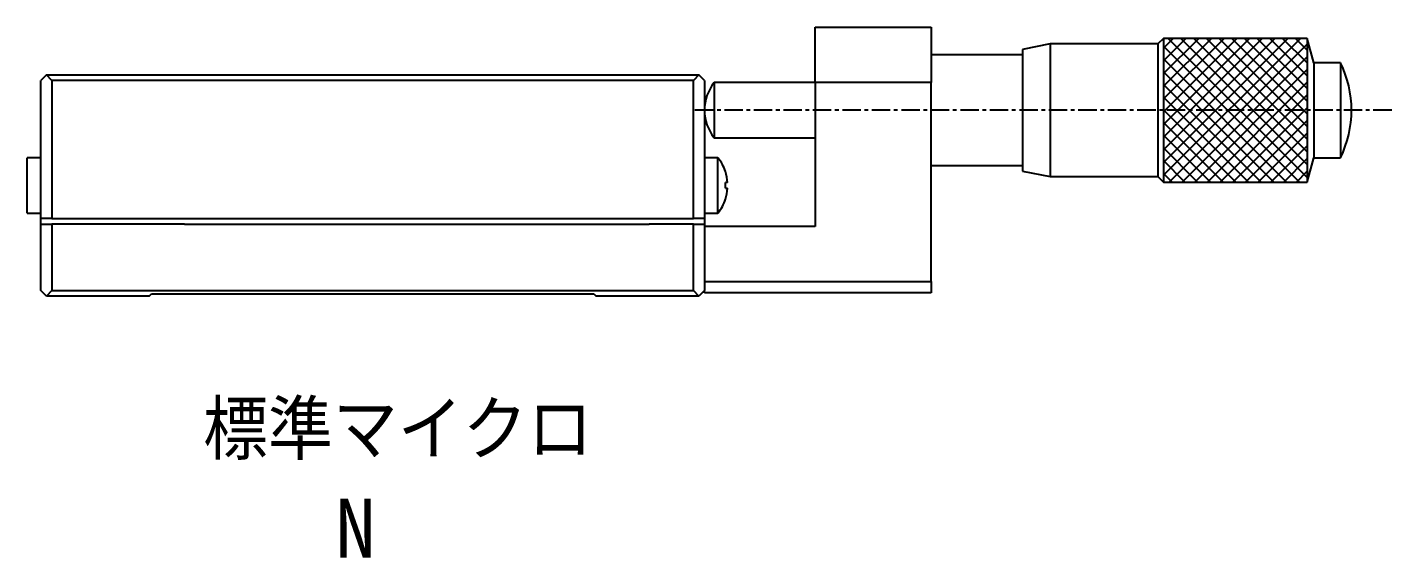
# Model space of a CAD drawing. Extents: x 92 to 449, y 62 to 331.
# Drawn here: x 160.5 to 253, y 83.1 to 119.1 of the extents above; entities that cross this region are included whole.
import ezdxf

# ---------------------------------------------------------------- set-up
doc = ezdxf.new("R2010")
doc.units = 0
doc.linetypes.add('CENTER', pattern=[2, 1.25, -0.25, 0.25, -0.25])
doc.layers.get('0').update_dxf_attribs({"linetype": 'CONTINUOUS'})
doc.styles.add('ｽﾀｲﾙ1', font='txt.shx', dxfattribs={"bigfont": 'bigfont.shx'})

msp = doc.modelspace()

# ---------------------------------------------------------------- linework, layer by layer
at = {"color": 7, "linetype": 'CONTINUOUS'}
for p, q in [((213.926, 115.343), (213.926, 119.093)), ((213.926, 119.093), (221.801, 119.093)), ((221.801, 119.093), (221.801, 115.343)), ((229.863, 117.968), (227.988, 117.593)), ((227.988, 117.593), (227.988, 115.257)), ((237.176, 117.968), (229.863, 117.968)), ((229.863, 117.968), (229.863, 115.419)), ((237.551, 118.343), (237.176, 117.968)), ((237.176, 117.968), (237.176, 115.419)), ((247.743, 116.693), (247.301, 118.343)), ((247.301, 118.343), (247.301, 115.582)), ((227.988, 117.218), (221.801, 117.218)), ((249.551, 116.693), (247.743, 116.693)), ((247.743, 116.693), (247.743, 114.866)), ((249.551, 116.693), (249.551, 114.866)), ((161.801, 115.868), (161.426, 115.493)), ((161.801, 115.868), (206.051, 115.868)), ((162.176, 115.493), (161.801, 115.868)), ((206.051, 115.868), (205.676, 115.493)), ((206.426, 115.493), (206.051, 115.868)), ((161.426, 109.136), (161.426, 115.493)), ((193.301, 115.493), (162.176, 115.493)), ((162.176, 115.493), (162.176, 106.118)), ((205.676, 115.493), (193.301, 115.493)), ((205.676, 106.118), (205.676, 115.493)), ((206.426, 115.493), (206.426, 109.136)), ((213.926, 115.343), (207.084, 115.343)), ((207.084, 115.343), (207.084, 114.281)), ((221.801, 115.343), (213.926, 115.343)), ((213.926, 115.343), (213.926, 105.593)), ((221.801, 101.843), (221.801, 115.343)), ((227.988, 115.257), (227.988, 109.343)), ((229.863, 115.419), (229.863, 108.968)), ((237.176, 115.419), (237.176, 108.968)), ((237.551, 115.582), (237.551, 108.593)), ((247.743, 114.866), (247.743, 110.243)), ((249.551, 114.866), (249.551, 110.243)), ((207.084, 114.281), (207.084, 111.593)), ((207.084, 111.593), (213.926, 111.593)), ((160.509, 106.493), (160.509, 110.243)), ((161.426, 110.243), (160.509, 110.243)), ((161.426, 110.243), (160.509, 110.243)), ((207.343, 110.243), (206.426, 110.243)), ((207.343, 110.243), (206.426, 110.243)), ((207.343, 106.493), (207.343, 110.243)), ((247.301, 108.593), (247.743, 110.243)), ((247.743, 110.243), (249.551, 110.243)), ((207.85, 109.307), (207.844, 109.304)), ((221.801, 109.718), (227.988, 109.718)), ((227.988, 109.343), (229.863, 108.968)), ((161.426, 107.599), (161.426, 109.136)), ((206.426, 109.136), (206.426, 107.599)), ((207.988, 108.563), (207.844, 108.563)), ((229.863, 108.968), (237.176, 108.968)), ((237.176, 108.968), (237.551, 108.593)), ((161.426, 106.118), (161.426, 107.599)), ((206.426, 107.599), (206.426, 106.118)), ((207.844, 108.173), (207.988, 108.173)), ((207.844, 107.431), (207.85, 107.429)), ((160.509, 106.493), (161.426, 106.493)), ((160.509, 106.493), (161.426, 106.493)), ((206.426, 106.493), (207.343, 106.493)), ((206.426, 106.493), (207.343, 106.493)), ((162.176, 106.118), (161.426, 106.118)), ((161.426, 105.743), (161.426, 106.118)), ((161.426, 101.243), (161.426, 105.743)), ((161.426, 105.743), (162.176, 105.743)), ((162.176, 106.118), (171.176, 106.118)), ((171.176, 105.743), (162.176, 105.743)), ((162.176, 105.743), (162.176, 101.243)), ((171.176, 106.118), (202.676, 106.118)), ((171.176, 105.743), (202.676, 105.743)), ((202.676, 106.118), (205.676, 106.118)), ((205.676, 105.743), (202.676, 105.743)), ((206.426, 106.118), (205.676, 106.118)), ((205.676, 105.743), (206.426, 105.743)), ((205.676, 101.243), (205.676, 105.743)), ((206.426, 106.118), (206.426, 105.743)), ((206.426, 105.743), (206.426, 101.243)), ((213.926, 105.593), (206.426, 105.593)), ((206.426, 101.843), (221.801, 101.843)), ((221.801, 101.843), (221.801, 101.093)), ((161.801, 100.868), (161.426, 101.243)), ((162.176, 101.243), (161.801, 100.868)), ((168.776, 100.868), (161.801, 100.868)), ((162.176, 101.243), (172.022, 101.243)), ((168.776, 100.868), (168.926, 101.018)), ((168.926, 101.018), (198.926, 101.018)), ((172.022, 101.243), (201.829, 101.243)), ((198.926, 101.018), (199.076, 100.868)), ((206.051, 100.868), (199.076, 100.868)), ((201.829, 101.243), (205.676, 101.243)), ((206.051, 100.868), (205.676, 101.243)), ((206.426, 101.243), (206.051, 100.868)), ((206.426, 101.093), (206.426, 101.243)), ((221.801, 101.093), (206.426, 101.093))]:
    msp.add_line(p, q, dxfattribs=at)
at = {"color": 3, "linetype": 'CONTINUOUS'}
for p, q in [((247.301, 118.343), (237.551, 118.343)), ((237.551, 118.343), (237.551, 115.582)), ((237.551, 117.679), (238.215, 118.343)), ((237.551, 116.817), (239.076, 118.343)), ((237.551, 115.955), (239.938, 118.343)), ((237.551, 115.093), (240.8, 118.343)), ((237.551, 114.231), (241.662, 118.343)), ((237.551, 113.37), (242.524, 118.343)), ((237.551, 112.508), (243.385, 118.343)), ((237.551, 111.646), (244.247, 118.343)), ((237.551, 110.784), (245.109, 118.343)), ((237.551, 109.923), (245.971, 118.343)), ((237.551, 109.061), (246.833, 118.343)), ((246.762, 108.593), (237.551, 117.804)), ((247.301, 108.916), (237.874, 118.343)), ((237.944, 108.593), (247.301, 117.949)), ((247.301, 109.777), (238.735, 118.343)), ((247.301, 110.639), (239.597, 118.343)), ((247.301, 111.501), (240.459, 118.343)), ((247.301, 112.363), (241.321, 118.343)), ((247.301, 113.225), (242.183, 118.343)), ((247.301, 114.086), (243.044, 118.343)), ((247.301, 114.948), (243.906, 118.343)), ((247.301, 115.81), (244.768, 118.343)), ((247.301, 116.672), (245.63, 118.343)), ((247.301, 117.534), (246.492, 118.343)), ((245.9, 108.593), (237.551, 116.942)), ((238.806, 108.593), (247.301, 117.087)), ((245.038, 108.593), (237.551, 116.08)), ((239.668, 108.593), (247.301, 116.225)), ((244.177, 108.593), (237.551, 115.219)), ((240.53, 108.593), (247.301, 115.364)), ((247.301, 115.582), (247.301, 108.593)), ((243.315, 108.593), (237.551, 114.357)), ((241.391, 108.593), (247.301, 114.502)), ((242.453, 108.593), (237.551, 113.495)), ((242.253, 108.593), (247.301, 113.64)), ((241.591, 108.593), (237.551, 112.633)), ((243.115, 108.593), (247.301, 112.778)), ((240.729, 108.593), (237.551, 111.771)), ((243.977, 108.593), (247.301, 111.916)), ((244.839, 108.593), (247.301, 111.055)), ((239.868, 108.593), (237.551, 110.91)), ((245.7, 108.593), (247.301, 110.193)), ((239.006, 108.593), (237.551, 110.048)), ((238.144, 108.593), (237.551, 109.186)), ((246.562, 108.593), (247.301, 109.331)), ((237.551, 108.593), (247.301, 108.593))]:
    msp.add_line(p, q, dxfattribs=at)
at = {"color": 1, "linetype": 'CENTER'}
msp.add_line((253.026, 113.468), (205.576, 113.468), dxfattribs=at)
at = {"color": 7, "linetype": 'CONTINUOUS'}
msp.add_polyline3d([(207.844, 108.173, 0), (207.844, 108.176, 0), (207.845, 108.179, 0), (207.845, 108.182, 0), (207.845, 108.185, 0), (207.845, 108.188, 0), (207.845, 108.191, 0), (207.845, 108.194, 0), (207.845, 108.197, 0), (207.846, 108.2, 0), (207.846, 108.203, 0), (207.846, 108.206, 0), (207.846, 108.209, 0), (207.846, 108.212, 0), (207.846, 108.215, 0), (207.847, 108.218, 0), (207.847, 108.221, 0), (207.847, 108.224, 0), (207.847, 108.227, 0), (207.847, 108.23, 0), (207.847, 108.234, 0), (207.847, 108.237, 0), (207.847, 108.24, 0), (207.848, 108.243, 0), (207.848, 108.246, 0), (207.848, 108.249, 0), (207.848, 108.252, 0), (207.848, 108.255, 0), (207.848, 108.258, 0), (207.848, 108.261, 0), (207.848, 108.264, 0), (207.848, 108.267, 0), (207.848, 108.27, 0), (207.849, 108.273, 0), (207.849, 108.276, 0), (207.849, 108.279, 0), (207.849, 108.282, 0), (207.849, 108.285, 0), (207.849, 108.288, 0), (207.849, 108.291, 0), (207.849, 108.294, 0), (207.849, 108.297, 0), (207.849, 108.301, 0), (207.849, 108.304, 0), (207.849, 108.307, 0), (207.849, 108.31, 0), (207.849, 108.313, 0), (207.849, 108.316, 0), (207.85, 108.319, 0), (207.85, 108.322, 0), (207.85, 108.325, 0), (207.85, 108.328, 0), (207.85, 108.331, 0), (207.85, 108.334, 0), (207.85, 108.337, 0), (207.85, 108.34, 0), (207.85, 108.343, 0), (207.85, 108.346, 0), (207.85, 108.349, 0), (207.85, 108.352, 0), (207.85, 108.355, 0), (207.85, 108.358, 0), (207.85, 108.362, 0), (207.85, 108.365, 0), (207.85, 108.368, 0), (207.85, 108.371, 0), (207.85, 108.374, 0), (207.85, 108.377, 0), (207.85, 108.38, 0), (207.85, 108.383, 0), (207.85, 108.386, 0), (207.85, 108.389, 0), (207.85, 108.392, 0), (207.85, 108.395, 0), (207.85, 108.398, 0), (207.85, 108.401, 0), (207.85, 108.404, 0), (207.85, 108.407, 0), (207.85, 108.41, 0), (207.85, 108.413, 0), (207.85, 108.416, 0), (207.849, 108.419, 0), (207.849, 108.423, 0), (207.849, 108.426, 0), (207.849, 108.429, 0), (207.849, 108.432, 0), (207.849, 108.435, 0), (207.849, 108.438, 0), (207.849, 108.441, 0), (207.849, 108.444, 0), (207.849, 108.447, 0), (207.849, 108.45, 0), (207.849, 108.453, 0), (207.849, 108.456, 0), (207.849, 108.459, 0), (207.849, 108.462, 0), (207.848, 108.465, 0), (207.848, 108.468, 0), (207.848, 108.471, 0), (207.848, 108.474, 0), (207.848, 108.477, 0), (207.848, 108.48, 0), (207.848, 108.483, 0), (207.848, 108.487, 0), (207.848, 108.49, 0), (207.848, 108.493, 0), (207.847, 108.496, 0), (207.847, 108.499, 0), (207.847, 108.502, 0), (207.847, 108.505, 0), (207.847, 108.508, 0), (207.847, 108.511, 0), (207.847, 108.514, 0), (207.847, 108.517, 0), (207.846, 108.52, 0), (207.846, 108.523, 0), (207.846, 108.526, 0), (207.846, 108.529, 0), (207.846, 108.532, 0), (207.846, 108.535, 0), (207.845, 108.538, 0), (207.845, 108.541, 0), (207.845, 108.544, 0), (207.845, 108.547, 0), (207.845, 108.55, 0), (207.845, 108.553, 0), (207.845, 108.557, 0), (207.844, 108.56, 0), (207.844, 108.563, 0)], dxfattribs=at)
for centre, radius, start, end in [((242.992, 113.468), 7.309, 333.8162, 26.18379), ((209.426, 113.468), 3, 141.31782, 180), ((209.426, 113.468), 3, 180, 218.6822), ((205.001, 108.368), 3, 18.23975, 38.68219), ((205.001, 108.368), 2.994, 3.73476, 18.2232), ((205.001, 108.368), 3, 321.31781, 341.76025), ((205.001, 108.368), 2.994, 341.77679, 356.26524)]:
    msp.add_arc(centre, radius, start, end, dxfattribs=at)

# ---------------------------------------------------------------- texts
at = {"style": 'ｽﾀｲﾙ1'}
msp.add_text('標準マイクロ', height=4, dxfattribs=at).set_placement((172.431, 89.761))
msp.add_text('N', height=4).set_placement((181.398, 83.121))

doc.saveas('drawing.dxf')
